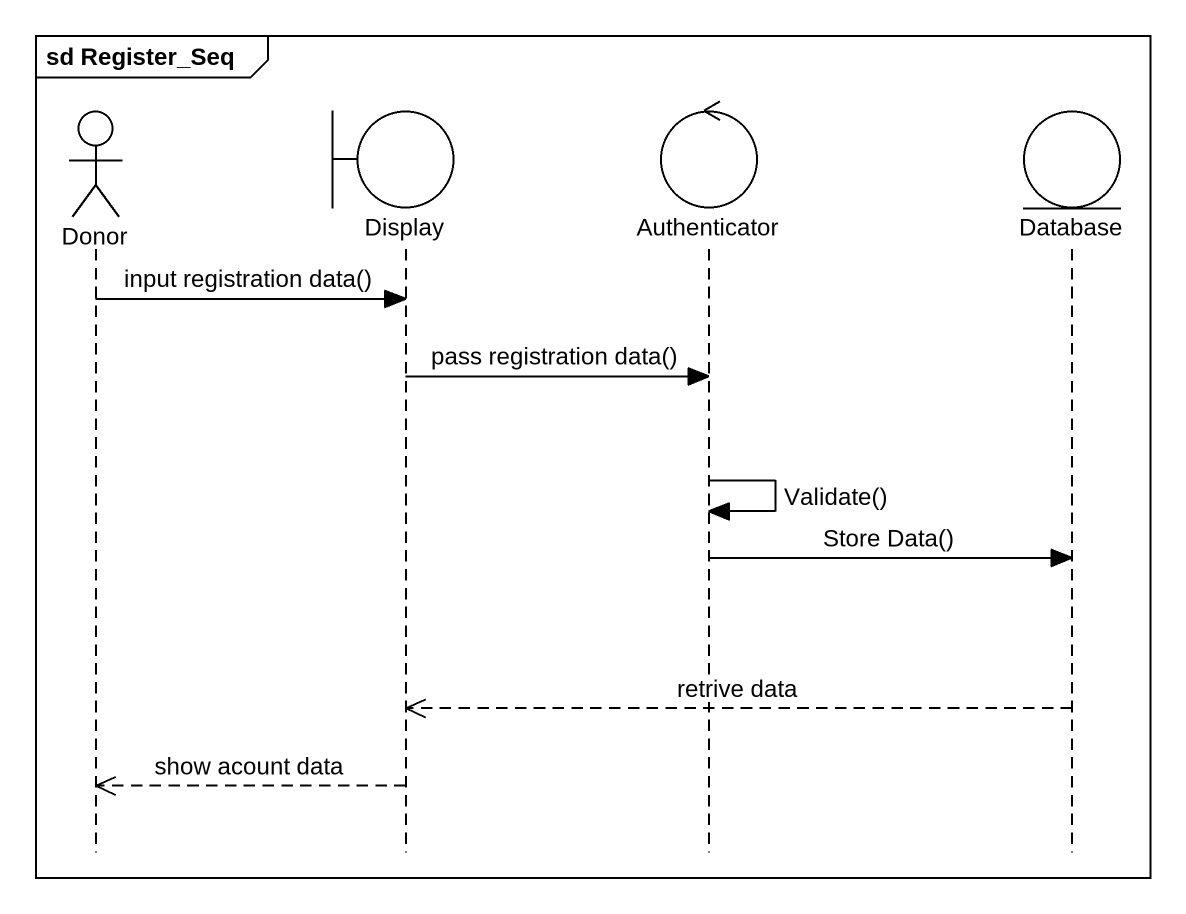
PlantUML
@startuml
mainframe sd Register_Seq
hide footbox
actor Donor
boundary Display
control Authenticator
entity "Database" as Database_

Donor -> Display : input registration data()
Display -> Authenticator : pass registration data()
Authenticator -> Authenticator : Validate()
Authenticator -> Database_ : Store Data()
Database_ -->> Display : retrive data
Display -->> Donor : show acount data
@enduml
